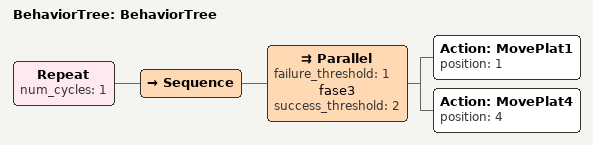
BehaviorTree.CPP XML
<?xml version="1.0"?>
<root main_tree_to_execute="BehaviorTree">
    <BehaviorTree ID="BehaviorTree">
        <Repeat num_cycles="1">
            <Sequence>
                <Parallel failure_threshold="1" name="fase3" success_threshold="2">
                    <Action ID="MovePlat1" position="1"/>
                    <Action ID="MovePlat4" position="4"/>
                </Parallel>
            </Sequence>
        </Repeat>
    </BehaviorTree>
</root>
